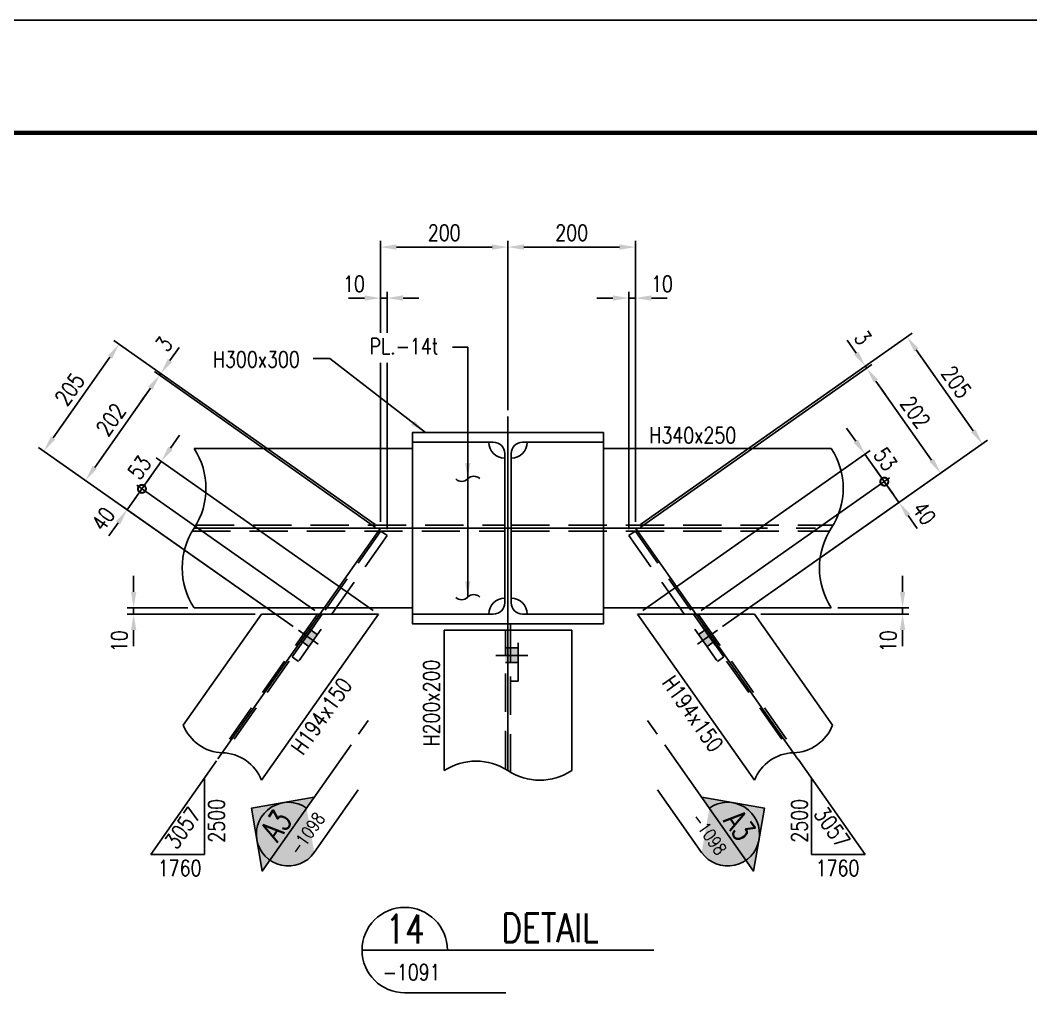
# Model space of a CAD drawing. Header units: millimetres. Extents: x 0 to 232280, y -26939 to 23794.
# Drawn here: x 96173 to 97759, y -22517 to -20991 of the extents above; entities that cross this region are included whole.
import ezdxf
from ezdxf.enums import TextEntityAlignment as Align

# ---------------------------------------------------------------- set-up
doc = ezdxf.new("R2010")
doc.units = ezdxf.units.MM
doc.header["$LTSCALE"] = 30
doc.linetypes.add('JNK-CENTER', pattern=[34, 30, -1.5, 1, -1.5])
doc.linetypes.add('JNK-HIDDEN', pattern=[3, 2, -1])
for name, color, linetype in [('CEN-R', 1, 'JNK-CENTER'), ('CON-C', 4, 'Continuous'), ('CON-G', 3, 'Continuous'), ('CON-W', 7, 'Continuous'), ('CON-Y', 2, 'Continuous'), ('Dim-W', 7, 'Continuous'), ('HID-Y', 2, 'JNK-HIDDEN'), ('STL-OBJT', 7, 'Continuous'), ('TXT-Y', 2, 'Continuous')]:
    doc.layers.add(name, color=color, linetype=linetype)
doc.styles.add('SIMPLEX', font='simplex.shx', dxfattribs={"width": 0.8})
doc.dimstyles.new('DIM10', dxfattribs={"dimscale": 10, "dimtxt": 2.5, "dimasz": 2.5, "dimexe": 1, "dimexo": 1, "dimgap": 1, "dimtad": 1, "dimdec": 0, "dimdsep": 46, "dimtxsty": 'SIMPLEX', "dimcen": 0, "dimclrt": 2, "dimadec": 1, "dimazin": 2, "dimtfac": 1, "dimtdec": 0, "dimtix": 1, "dimtmove": 2, "dimatfit": 0, "dimfxl": 0.18, "dimtolj": 1, "dimtzin": 0, "dimarcsym": 0})
doc.dimstyles.new('DIM40', dxfattribs={"dimscale": 40, "dimtxt": 2.5, "dimasz": 2.5, "dimexe": 1, "dimexo": 1, "dimgap": 1, "dimtad": 1, "dimdec": 0, "dimdsep": 46, "dimtxsty": 'SIMPLEX', "dimcen": 0, "dimclrd": 7, "dimclre": 7, "dimclrt": 2, "dimadec": 1, "dimazin": 2, "dimtfac": 1, "dimtdec": 0, "dimtix": 1, "dimtmove": 2, "dimatfit": 2, "dimfxl": 1, "dimtolj": 1, "dimtzin": 0, "dimarcsym": 1})

# ---------------------------------------------------------------- blocks, each defined once
blk = doc.blocks.new('TITLE')
at = {"color": 7}
blk.add_line((841, 594.8536585365848), (0, 594.8536585365848), dxfattribs=at)
at = {"color": 7, "const_width": 0.7073170731707307}
blk.add_lwpolyline([(823.3170731707312, 577.1707317073162), (27.93902439025055, 577.1707317073162)], dxfattribs=at)
blk = doc.blocks.new('*D3404')
at = {"layer": 'DEFPOINTS', "color": 0, "transparency": 16777216}
for p in [(97499.74295445155, -21533.86595925551), (97501.6951701768, -21536.63899295656), (97138.80795421945, -21787.9641994189)]:
    blk.add_point(p, dxfattribs=at)
at = {"layer": 'Dim-W', "color": 7, "linetype": 'ByBlock', "lineweight": -2, "transparency": 16777216}
for p, q in [((97485.35156862653, -21513.42364984498), (97470.96018280153, -21492.98134043445)), ((97146.98487798366, -21782.2076450889), (97507.91987821576, -21528.1094049255)), ((97501.695170177, -21536.63899295643), (97499.74295445155, -21533.86595925551)), ((97509.87209394103, -21530.88243862656), (97509.8720939412, -21530.88243862642)), ((97516.086556002, -21557.08130236695), (97530.47794182702, -21577.52361177748))]:
    blk.add_line(p, q, dxfattribs=at)
at = {"layer": 'Dim-W', "color": 7, "transparency": 16777216}
blk.add_solid([(97519.49360757045, -21554.68273806278), (97512.67950443359, -21559.47986667112), (97501.695170177, -21536.63899295643)], dxfattribs=at)
at = {"layer": 'Dim-W', "color": 2, "transparency": 16777216, "insert": (97495.69898909141, -21489.03580884571), "char_height": 25, "attachment_point": 5, "rotation": 305.14554549970603, "style": 'SIMPLEX', "bg_fill": 3, "box_fill_scale": 1.1, "bg_fill_color": 256, "bg_fill_true_color": 13158600, "bg_fill_transparency": 0}
blk.add_mtext('\\A1;3', dxfattribs=at)
at = {"layer": 'Dim-W', "color": 7, "transparency": 16777216}
blk.add_solid([(97488.75862019497, -21511.02508554081), (97481.94451705812, -21515.82221414915), (97499.74295445155, -21533.86595925551)], dxfattribs=at)
blk = doc.blocks.new('*D3405')
at = {"layer": 'DEFPOINTS', "color": 0, "transparency": 16777216}
for p in [(96392.0846110013, -21548.01835936504), (96394.03682672653, -21545.2453256639), (96738.80795421943, -21787.9641994189)]:
    blk.add_point(p, dxfattribs=at)
at = {"layer": 'Dim-W', "color": 7, "linetype": 'ByBlock', "lineweight": -2, "transparency": 16777216}
for p, q in [((96408.42821255153, -21524.80301625337), (96422.81959837655, -21504.36070684285)), ((96383.9076872371, -21542.26180503504), (96383.90768723685, -21542.26180503486)), ((96730.63103045522, -21782.2076450889), (96385.85990296233, -21539.48877133389)), ((96392.08461100105, -21548.01835936487), (96394.03682672653, -21545.2453256639)), ((96377.69322517603, -21568.46066877539), (96363.30183935101, -21588.90297818592))]:
    blk.add_line(p, q, dxfattribs=at)
at = {"layer": 'Dim-W', "color": 7, "transparency": 16777216}
blk.add_solid([(96374.28617360762, -21566.06210447122), (96381.10027674446, -21570.85923307956), (96392.08461100105, -21548.01835936487)], dxfattribs=at)
at = {"layer": 'Dim-W', "color": 2, "transparency": 16777216, "insert": (96399.06228711424, -21499.02100618126), "char_height": 25, "attachment_point": 5, "rotation": 54.85445450029318, "style": 'SIMPLEX', "bg_fill": 3, "box_fill_scale": 1.1, "bg_fill_color": 256, "bg_fill_true_color": 13158600, "bg_fill_transparency": 0}
blk.add_mtext('\\A1;3', dxfattribs=at)
at = {"layer": 'Dim-W', "color": 7, "transparency": 16777216}
blk.add_solid([(96405.02116098312, -21522.4044519492), (96411.83526411996, -21527.20158055754), (96394.03682672653, -21545.2453256639)], dxfattribs=at)
blk = doc.blocks.new('SECTITLE')
at = {"layer": 'CON-G'}
for p, q in [((-1.7, 0), (44.09999999999997, 0)), ((4.999999999999999, -6.7), (20.85999999999999, -6.7))]:
    blk.add_line(p, q, dxfattribs=at)
blk.add_arc((5, 0), 6.7, 0, 270, dxfattribs=at)
at = {"layer": 'CON-C', "style": 'SIMPLEX', "width": 0.8}
for tag, p in [('A', (5.060000000000002, 1.039999999999964)), ('ELEVATION', (27.83000000000001, 1.22))]:
    blk.add_attdef(tag, text='', height=4.5, dxfattribs=at).set_placement(p, align=Align.CENTER)
at = {"layer": 'CON-Y', "style": 'SIMPLEX', "width": 0.8}
blk.add_attdef('SCALE', text='', height=2.5, dxfattribs=at).set_placement((44.90000000000001, -3.72), align=Align.RIGHT)
blk.add_attdef('H0000-0000', (1.539999999999953, -4.720000000000033), '', height=2.5, dxfattribs=at)
blk = doc.blocks.new('*D3406')
at = {"layer": 'DEFPOINTS', "color": 0, "transparency": 16777216}
for p in [(97138.80795421946, -21346.88085426761), (96938.80795421943, -21612.96419941879), (97138.80795421946, -21787.9641994189)]:
    blk.add_point(p, dxfattribs=at)
at = {"layer": 'Dim-W', "color": 7, "linetype": 'ByBlock', "lineweight": -2, "transparency": 16777216}
for p, q in [((96938.80795421943, -21602.96419941879), (96938.80795421943, -21336.88085426761)), ((97138.80795421946, -21777.9641994189), (97138.80795421946, -21336.88085426761)), ((96963.80795421943, -21346.88085426761), (97113.80795421946, -21346.88085426761))]:
    blk.add_line(p, q, dxfattribs=at)
at = {"layer": 'Dim-W', "color": 7, "transparency": 16777216}
for points in [[(96963.80795421943, -21342.71418760094), (96963.80795421943, -21351.04752093427), (96938.80795421943, -21346.88085426761)], [(97113.80795421946, -21342.71418760094), (97113.80795421946, -21351.04752093427), (97138.80795421946, -21346.88085426761)]]:
    blk.add_solid(points, dxfattribs=at)
at = {"layer": 'Dim-W', "color": 2, "transparency": 16777216, "insert": (97038.80795421945, -21324.38085426761), "char_height": 25, "attachment_point": 5, "style": 'SIMPLEX', "bg_fill": 3, "box_fill_scale": 1.1, "bg_fill_color": 256, "bg_fill_true_color": 13158600, "bg_fill_transparency": 0}
blk.add_mtext('\\A1;200', dxfattribs=at)
blk = doc.blocks.new('*D3434')
at = {"layer": 'DEFPOINTS', "color": 0, "transparency": 16777216}
for p in [(96738.8079542194, -21346.88085426761), (96938.80795421943, -21612.96419941879), (96738.8079542194, -21787.9641994189)]:
    blk.add_point(p, dxfattribs=at)
at = {"layer": 'Dim-W', "color": 7, "linetype": 'ByBlock', "lineweight": -2, "transparency": 16777216}
for p, q in [((96738.8079542194, -21481.25694867473), (96738.8079542194, -21336.88085426761)), ((96938.80795421943, -21602.96419941879), (96938.80795421943, -21336.88085426761)), ((96913.80795421943, -21346.88085426761), (96763.8079542194, -21346.88085426761)), ((96738.8079542194, -21777.9641994189), (96738.8079542194, -21528.27590838516))]:
    blk.add_line(p, q, dxfattribs=at)
at = {"layer": 'Dim-W', "color": 7, "transparency": 16777216}
for points in [[(96763.8079542194, -21342.71418760094), (96763.8079542194, -21351.04752093427), (96738.8079542194, -21346.88085426761)], [(96913.80795421943, -21342.71418760094), (96913.80795421943, -21351.04752093427), (96938.80795421943, -21346.88085426761)]]:
    blk.add_solid(points, dxfattribs=at)
at = {"layer": 'Dim-W', "color": 2, "transparency": 16777216, "insert": (96838.80795421942, -21324.38085426761), "char_height": 25, "attachment_point": 5, "style": 'SIMPLEX', "bg_fill": 3, "box_fill_scale": 1.1, "bg_fill_color": 256, "bg_fill_true_color": 13158600, "bg_fill_transparency": 0}
blk.add_mtext('\\A1;200', dxfattribs=at)
blk = doc.blocks.new('*D3407')
at = {"layer": 'DEFPOINTS', "color": 0, "transparency": 16777216}
for p in [(97128.49478429861, -21426.88085426761), (97138.80795421937, -21787.9641994189), (97128.49478429861, -21799.37206461483)]:
    blk.add_point(p, dxfattribs=at)
at = {"layer": 'Dim-W', "color": 7, "linetype": 'ByBlock', "lineweight": -2, "transparency": 16777216}
for p, q in [((97128.49478429861, -21789.37206461483), (97128.49478429861, -21416.88085426761)), ((97138.80795421937, -21777.9641994189), (97138.80795421937, -21416.88085426761)), ((97103.49478429861, -21426.88085426761), (97078.49478429861, -21426.88085426761)), ((97138.80795421937, -21426.88085426761), (97128.49478429861, -21426.88085426761)), ((97163.80795421937, -21426.88085426761), (97188.80795421937, -21426.88085426761))]:
    blk.add_line(p, q, dxfattribs=at)
at = {"layer": 'Dim-W', "color": 7, "transparency": 16777216}
blk.add_solid([(97103.49478429861, -21422.71418760094), (97103.49478429861, -21431.04752093427), (97128.49478429861, -21426.88085426761)], dxfattribs=at)
at = {"layer": 'Dim-W', "color": 2, "transparency": 16777216, "insert": (97180.51093561898, -21404.60804174565), "char_height": 25, "attachment_point": 5, "style": 'SIMPLEX', "bg_fill": 3, "box_fill_scale": 1.1, "bg_fill_color": 256, "bg_fill_true_color": 13158600, "bg_fill_transparency": 0}
blk.add_mtext('\\A1;10', dxfattribs=at)
at = {"layer": 'Dim-W', "color": 7, "transparency": 16777216}
blk.add_solid([(97163.80795421937, -21422.71418760094), (97163.80795421937, -21431.04752093427), (97138.80795421937, -21426.88085426761)], dxfattribs=at)
blk = doc.blocks.new('*D3435')
at = {"layer": 'DEFPOINTS', "color": 0, "transparency": 16777216}
for p in [(96749.12112414025, -21426.88085426761), (96738.80795421949, -21787.9641994189), (96749.12112414025, -21799.37206461483)]:
    blk.add_point(p, dxfattribs=at)
at = {"layer": 'Dim-W', "color": 7, "linetype": 'ByBlock', "lineweight": -2, "transparency": 16777216}
for p, q in [((96738.80795421949, -21481.25694867473), (96738.80795421949, -21416.88085426761)), ((96749.12112414025, -21481.25694867473), (96749.12112414025, -21416.88085426761)), ((96713.80795421949, -21426.88085426761), (96688.80795421949, -21426.88085426761)), ((96738.80795421949, -21426.88085426761), (96749.12112414025, -21426.88085426761)), ((96774.12112414025, -21426.88085426761), (96799.12112414025, -21426.88085426761)), ((96738.80795421949, -21777.9641994189), (96738.80795421949, -21528.27590838516)), ((96749.12112414025, -21789.37206461483), (96749.12112414025, -21528.27590838516))]:
    blk.add_line(p, q, dxfattribs=at)
at = {"layer": 'Dim-W', "color": 7, "transparency": 16777216}
blk.add_solid([(96774.12112414025, -21422.71418760094), (96774.12112414025, -21431.04752093427), (96749.12112414025, -21426.88085426761)], dxfattribs=at)
at = {"layer": 'Dim-W', "color": 2, "transparency": 16777216, "insert": (96697.10497281989, -21404.60804174565), "char_height": 25, "attachment_point": 5, "style": 'SIMPLEX', "bg_fill": 3, "box_fill_scale": 1.1, "bg_fill_color": 256, "bg_fill_true_color": 13158600, "bg_fill_transparency": 0}
blk.add_mtext('\\A1;10', dxfattribs=at)
at = {"layer": 'Dim-W', "color": 7, "transparency": 16777216}
blk.add_solid([(96713.80795421949, -21422.71418760094), (96713.80795421949, -21431.04752093427), (96738.80795421949, -21426.88085426761)], dxfattribs=at)
blk = doc.blocks.new('*D3272')
at = {"layer": 'DEFPOINTS', "color": 0, "transparency": 16777216}
for p in [(96328.62143661291, -21499.19289102385), (96738.80795421948, -21787.96419941889), (96610.11173600596, -21948.1883738467)]:
    blk.add_point(p, dxfattribs=at)
at = {"layer": 'Dim-W', "color": 0, "lineweight": -2, "transparency": 16777216}
for p, q in [((96730.63103045526, -21782.20764508888), (96320.44451284871, -21493.43633669385)), ((96224.9466051179, -21646.45827667016), (96314.2300507879, -21519.63520043438)), ((96601.93481224176, -21942.4318195167), (96202.3782955287, -21661.14403175068))]:
    blk.add_line(p, q, dxfattribs=at)
at = {"layer": 'Dim-W', "color": 0, "transparency": 16777216}
for points in [[(96310.82299921948, -21517.23663613021), (96317.63710235633, -21522.03376473855), (96328.62143661291, -21499.19289102385)], [(96221.53955354949, -21644.05971236599), (96228.35365668633, -21648.85684097433), (96210.5552192929, -21666.90058608068)]]:
    blk.add_solid(points, dxfattribs=at)
at = {"layer": 'Dim-W', "color": 2, "transparency": 16777216, "insert": (96251.19024948345, -21570.09449130977), "char_height": 25, "attachment_point": 5, "rotation": 54.85445450029236, "style": 'SIMPLEX', "bg_fill": 3, "box_fill_scale": 1.1, "bg_fill_color": 256, "bg_fill_true_color": 13158600, "bg_fill_transparency": 0}
blk.add_mtext('\\A1;205', dxfattribs=at)
blk = doc.blocks.new('*D3273')
at = {"layer": 'DEFPOINTS', "color": 0, "transparency": 16777216}
for p in [(96392.08461100113, -21548.01835936491), (96275.97060940664, -21712.95302072077), (96739.30881562312, -21792.4641994188)]:
    blk.add_point(p, dxfattribs=at)
at = {"layer": 'Dim-W', "color": 0, "lineweight": -2, "transparency": 16777216}
for p, q in [((96731.13189185892, -21786.7076450888), (96383.90768723693, -21542.26180503491)), ((96290.36199523162, -21692.51071131023), (96377.69322517612, -21568.46066877543))]:
    blk.add_line(p, q, dxfattribs=at)
at = {"layer": 'Dim-W', "color": 0, "transparency": 16777216}
for points in [[(96374.2861736077, -21566.06210447126), (96381.10027674455, -21570.85923307961), (96392.08461100113, -21548.01835936491)], [(96286.95494366321, -21690.11214700606), (96293.76904680004, -21694.90927561441), (96275.9706094066, -21712.95302072076)]]:
    blk.add_solid(points, dxfattribs=at)
at = {"layer": 'Dim-W', "color": 2, "transparency": 16777216, "insert": (96315.62953173442, -21617.53344280033), "char_height": 25, "attachment_point": 5, "rotation": 54.85445450029236, "style": 'SIMPLEX', "bg_fill": 3, "box_fill_scale": 1.1, "bg_fill_color": 256, "bg_fill_true_color": 13158600, "bg_fill_transparency": 0}
blk.add_mtext('\\A1;202', dxfattribs=at)
blk = doc.blocks.new('_DotSmall')
at = {"color": 0, "linetype": 'ByBlock', "const_width": 0.5}
blk.add_lwpolyline([(-0.0625, 0, 1), (0.0625, 0, 1)], format="xyb", close=True, dxfattribs=at)
blk = doc.blocks.new('*D3274')
at = {"layer": 'DEFPOINTS', "color": 0, "transparency": 16777216}
for p in [(96394.80682370278, -21683.1236028289), (96364.41221684043, -21726.29776030405), (96735.48948931345, -21922.96419941883)]:
    blk.add_point(p, dxfattribs=at)
at = {"layer": 'Dim-W', "color": 0, "lineweight": -2, "transparency": 16777216}
for p, q in [((96409.19820952779, -21662.68129341837), (96423.5895953528, -21642.23898400785)), ((96727.31256554925, -21917.20764508883), (96386.62989993858, -21677.3670484989)), ((96356.23529307623, -21720.54120597404), (96356.23529307611, -21720.54120597397)), ((96364.41221684031, -21726.29776030397), (96350.02083101531, -21746.7400697145))]:
    blk.add_line(p, q, dxfattribs=at)
at = {"layer": 'Dim-W', "color": 0, "transparency": 16777216}
blk.add_solid([(96405.79115795938, -21660.28272911421), (96412.6052610962, -21665.07985772255), (96394.80682370278, -21683.1236028289)], dxfattribs=at)
at = {"layer": 'Dim-W', "color": 2, "transparency": 16777216, "insert": (96360.51486793553, -21692.76320075407), "char_height": 25, "attachment_point": 5, "rotation": 54.85445450029236, "style": 'SIMPLEX', "bg_fill": 3, "box_fill_scale": 1.1, "bg_fill_color": 256, "bg_fill_true_color": 13158600, "bg_fill_transparency": 0}
blk.add_mtext('\\A1;53', dxfattribs=at)
at = {"layer": 'Dim-W', "color": 0, "lineweight": -2, "transparency": 16777216}
blk.add_line((96364.41221684031, -21726.29776030397), (96394.80682370278, -21683.1236028289), dxfattribs=at)
at = {"layer": 'Dim-W', "color": 0, "lineweight": -2, "transparency": 16777216, "xscale": 25, "yscale": 25, "zscale": 25, "rotation": 54.85445450029235}
blk.add_blockref('_DotSmall', (96364.41221684031, -21726.29776030397), dxfattribs=at)
blk = doc.blocks.new('*D3275')
at = {"layer": 'DEFPOINTS', "color": 0, "transparency": 16777216}
for p in [(96341.38599952022, -21759.00545536072), (96643.7679542195, -21922.96419941885), (96610.11173600596, -21948.1883738467)]:
    blk.add_point(p, dxfattribs=at)
at = {"layer": 'Dim-W', "color": 0, "lineweight": -2, "transparency": 16777216}
for p, q in [((96364.41221684025, -21726.29776030386), (96378.80360266526, -21705.85545089333)), ((96635.59103045528, -21917.20764508885), (96356.23529307604, -21720.54120597386)), ((96364.41221684025, -21726.29776030386), (96341.38599952022, -21759.00545536072)), ((96601.93481224176, -21942.4318195167), (96333.20907575599, -21753.24890103072)), ((96326.9946136952, -21779.44776477125), (96312.60322787019, -21799.89007418177))]:
    blk.add_line(p, q, dxfattribs=at)
at = {"layer": 'Dim-W', "color": 2, "transparency": 16777216, "insert": (96303.6816877153, -21773.50598094426), "char_height": 25, "attachment_point": 5, "rotation": 54.85445450029236, "style": 'SIMPLEX', "bg_fill": 3, "box_fill_scale": 1.1, "bg_fill_color": 256, "bg_fill_true_color": 13158600, "bg_fill_transparency": 0}
blk.add_mtext('\\A1;40', dxfattribs=at)
at = {"layer": 'Dim-W', "color": 0, "transparency": 16777216}
blk.add_solid([(96323.58756212678, -21777.04920046708), (96330.40166526363, -21781.84632907542), (96341.38599952022, -21759.00545536072)], dxfattribs=at)
blk = doc.blocks.new('_None')
blk = doc.blocks.new('*D3276')
at = {"layer": 'DEFPOINTS', "color": 0, "transparency": 16777216}
for p in [(97683.22456188526, -21655.52121967218), (97138.80795421939, -21787.96419941887), (97267.50417243285, -21948.1883738467)]:
    blk.add_point(p, dxfattribs=at)
at = {"layer": 'Dim-W', "color": 0, "lineweight": -2, "transparency": 16777216}
for p, q in [((97146.9848779836, -21782.20764508887), (97573.33526832945, -21482.05697028536)), ((97579.54973039025, -21508.2558340259), (97668.83317606025, -21635.07891026165)), ((97275.68109619705, -21942.43181951669), (97691.40148564946, -21649.76466534218))]:
    blk.add_line(p, q, dxfattribs=at)
at = {"layer": 'Dim-W', "color": 0, "transparency": 16777216}
for points in [[(97582.95678195868, -21505.85726972172), (97576.14267882184, -21510.65439833007), (97565.15834456525, -21487.81352461537)], [(97672.24022762867, -21632.68034595748), (97665.42612449182, -21637.47747456582), (97683.22456188526, -21655.52121967218)]]:
    blk.add_solid(points, dxfattribs=at)
at = {"layer": 'Dim-W', "color": 2, "transparency": 16777216, "insert": (97642.58953169471, -21558.71512490125), "char_height": 25, "attachment_point": 5, "rotation": 305.1455454997076, "style": 'SIMPLEX', "bg_fill": 3, "box_fill_scale": 1.1, "bg_fill_color": 256, "bg_fill_true_color": 13158600, "bg_fill_transparency": 0}
blk.add_mtext('\\A1;205', dxfattribs=at)
blk = doc.blocks.new('*D3277')
at = {"layer": 'DEFPOINTS', "color": 0, "transparency": 16777216}
for p in [(97617.80917177149, -21701.57365431228), (97138.30709281567, -21792.46419941877), (97267.50417243285, -21948.1883738467)]:
    blk.add_point(p, dxfattribs=at)
at = {"layer": 'Dim-W', "color": 0, "lineweight": -2, "transparency": 16777216}
for p, q in [((97146.48401657987, -21786.70764508877), (97509.87209394117, -21530.8824386264)), ((97516.08655600196, -21557.08130236693), (97603.41778594648, -21681.13134490175)), ((97275.68109619705, -21942.43181951669), (97625.9860955357, -21695.81709998227))]:
    blk.add_line(p, q, dxfattribs=at)
at = {"layer": 'Dim-W', "color": 0, "transparency": 16777216}
for points in [[(97519.49360757039, -21554.68273806276), (97512.67950443353, -21559.4798666711), (97501.69517017694, -21536.63899295641)], [(97606.8248375149, -21678.73278059757), (97600.01073437805, -21683.52990920591), (97617.80917177149, -21701.57365431228)]]:
    blk.add_solid(points, dxfattribs=at)
at = {"layer": 'Dim-W', "color": 2, "transparency": 16777216, "insert": (97578.15024944369, -21606.15407639182), "char_height": 25, "attachment_point": 5, "rotation": 305.1455454997076, "style": 'SIMPLEX', "bg_fill": 3, "box_fill_scale": 1.1, "bg_fill_color": 256, "bg_fill_true_color": 13158600, "bg_fill_transparency": 0}
blk.add_mtext('\\A1;202', dxfattribs=at)
blk = doc.blocks.new('*D3278')
at = {"layer": 'DEFPOINTS', "color": 0, "transparency": 16777216}
for p in [(97552.39378165785, -21747.62608895227), (97233.84795421935, -21922.96419941882), (97267.50417243285, -21948.1883738467)]:
    blk.add_point(p, dxfattribs=at)
at = {"layer": 'Dim-W', "color": 0, "lineweight": -2, "transparency": 16777216}
for p, q in [((97242.02487798357, -21917.20764508882), (97537.54448810202, -21709.16183956541)), ((97529.36756433782, -21714.91839389541), (97514.9761785128, -21694.47608448488)), ((97529.36756433782, -21714.91839389541), (97552.39378165785, -21747.62608895227)), ((97275.68109619705, -21942.43181951669), (97560.57070542205, -21741.86953462227)), ((97566.78516748286, -21768.0683983628), (97581.17655330789, -21788.51070777333))]:
    blk.add_line(p, q, dxfattribs=at)
at = {"layer": 'Dim-W', "color": 2, "transparency": 16777216, "insert": (97591.82098503865, -21764.54475777693), "char_height": 25, "attachment_point": 5, "rotation": 305.1455454997076, "style": 'SIMPLEX', "bg_fill": 3, "box_fill_scale": 1.1, "bg_fill_color": 256, "bg_fill_true_color": 13158600, "bg_fill_transparency": 0}
blk.add_mtext('\\A1;40', dxfattribs=at)
at = {"layer": 'Dim-W', "color": 0, "transparency": 16777216}
blk.add_solid([(97570.19221905129, -21765.66983405863), (97563.37811591444, -21770.46696266697), (97552.39378165785, -21747.62608895227)], dxfattribs=at)
blk = doc.blocks.new('*D3279')
at = {"layer": 'DEFPOINTS', "color": 0, "transparency": 16777216}
for p in [(97498.97295747543, -21671.74423642037), (97529.36756433781, -21714.91839389537), (97142.12641912536, -21922.96419941884)]:
    blk.add_point(p, dxfattribs=at)
at = {"layer": 'Dim-W', "color": 0, "lineweight": -2, "transparency": 16777216}
for p, q in [((97484.58157165041, -21651.30192700984), (97470.1901858254, -21630.85961759932)), ((97150.30334288957, -21917.20764508883), (97507.14988123963, -21665.98768209037)), ((97529.36756433782, -21714.91839389536), (97543.75895016284, -21735.36070330589))]:
    blk.add_line(p, q, dxfattribs=at)
at = {"layer": 'Dim-W', "color": 0, "transparency": 16777216}
blk.add_solid([(97487.98862321884, -21648.90336270567), (97481.17452008199, -21653.70049131402), (97498.97295747543, -21671.74423642037)], dxfattribs=at)
at = {"layer": 'Dim-W', "color": 2, "transparency": 16777216, "insert": (97531.07488463669, -21679.68883543365), "char_height": 25, "attachment_point": 5, "rotation": 305.1455454997076, "style": 'SIMPLEX', "bg_fill": 3, "box_fill_scale": 1.1, "bg_fill_color": 256, "bg_fill_true_color": 13158600, "bg_fill_transparency": 0}
blk.add_mtext('\\A1;53', dxfattribs=at)
at = {"layer": 'Dim-W', "color": 0, "lineweight": -2, "transparency": 16777216}
blk.add_line((97529.36756433782, -21714.91839389536), (97498.97295747543, -21671.74423642037), dxfattribs=at)
at = {"layer": 'Dim-W', "color": 0, "lineweight": -2, "transparency": 16777216, "xscale": 25, "yscale": 25, "zscale": 25, "rotation": 125.1455454997077}
blk.add_blockref('_DotSmall', (97529.36756433782, -21714.91839389536), dxfattribs=at)
blk = doc.blocks.new('*D3280')
at = {"layer": 'DEFPOINTS', "color": 0, "transparency": 16777216}
for p in [(97446.17668692104, -21912.96419941885), (97325.5694893134, -21922.96419941885), (97558.04541783538, -21922.96419941885)]:
    blk.add_point(p, dxfattribs=at)
at = {"layer": 'Dim-W', "color": 0, "lineweight": -2, "transparency": 16777216}
for p, q in [((97558.04541783538, -21887.96419941885), (97558.04541783538, -21862.96419941885)), ((97456.17668692104, -21912.96419941885), (97568.04541783538, -21912.96419941885)), ((97558.04541783538, -21912.96419941885), (97558.04541783538, -21922.96419941885)), ((97335.5694893134, -21922.96419941885), (97568.04541783538, -21922.96419941885)), ((97558.04541783538, -21947.96419941885), (97558.04541783538, -21972.96419941885))]:
    blk.add_line(p, q, dxfattribs=at)
at = {"layer": 'Dim-W', "color": 0, "transparency": 16777216}
blk.add_solid([(97553.87875116871, -21887.96419941885), (97562.21208450205, -21887.96419941885), (97558.04541783538, -21912.96419941885)], dxfattribs=at)
at = {"layer": 'Dim-W', "color": 2, "transparency": 16777216, "insert": (97535.54541783538, -21965.47570971091), "char_height": 25, "attachment_point": 5, "rotation": 90, "style": 'SIMPLEX', "bg_fill": 3, "box_fill_scale": 1.1, "bg_fill_color": 256, "bg_fill_true_color": 13158600, "bg_fill_transparency": 0}
blk.add_mtext('\\A1;10', dxfattribs=at)
at = {"layer": 'Dim-W', "color": 0, "transparency": 16777216}
blk.add_solid([(97553.87875116871, -21947.96419941885), (97562.21208450205, -21947.96419941885), (97558.04541783538, -21922.96419941885)], dxfattribs=at)
blk = doc.blocks.new('*D3281')
at = {"layer": 'DEFPOINTS', "color": 0, "transparency": 16777216}
for p in [(96446.26469446238, -21912.96419941885), (96351.45605489277, -21922.96419941885), (96552.04641912543, -21922.96419941885)]:
    blk.add_point(p, dxfattribs=at)
at = {"layer": 'Dim-W', "color": 0, "lineweight": -2, "transparency": 16777216}
for p, q in [((96351.45605489277, -21887.96419941885), (96351.45605489277, -21862.96419941885)), ((96436.26469446238, -21912.96419941885), (96341.45605489277, -21912.96419941885)), ((96351.45605489277, -21912.96419941885), (96351.45605489277, -21922.96419941885)), ((96542.04641912543, -21922.96419941885), (96341.45605489277, -21922.96419941885)), ((96351.45605489277, -21947.96419941885), (96351.45605489277, -21972.96419941885))]:
    blk.add_line(p, q, dxfattribs=at)
at = {"layer": 'Dim-W', "color": 0, "transparency": 16777216}
blk.add_solid([(96347.2893882261, -21887.96419941885), (96355.62272155944, -21887.96419941885), (96351.45605489277, -21912.96419941885)], dxfattribs=at)
at = {"layer": 'Dim-W', "color": 2, "transparency": 16777216, "insert": (96328.95605489277, -21965.46915319784), "char_height": 25, "attachment_point": 5, "rotation": 90, "style": 'SIMPLEX', "bg_fill": 3, "box_fill_scale": 1.1, "bg_fill_color": 256, "bg_fill_true_color": 13158600, "bg_fill_transparency": 0}
blk.add_mtext('\\A1;10', dxfattribs=at)
at = {"layer": 'Dim-W', "color": 0, "transparency": 16777216}
blk.add_solid([(96347.2893882261, -21947.96419941885), (96355.62272155944, -21947.96419941885), (96351.45605489277, -21922.96419941885)], dxfattribs=at)
blk = doc.blocks.new('SECMARK1')
at = {"layer": 'CON-Y'}
h = blk.add_hatch(color=256, dxfattribs=at)
edge = h.paths.add_edge_path()
edge.add_line((21.82666666666668, 7.071067811865485), (18.29113276073393, 3.535533905932776))
edge.add_arc((21.82666666666668, 4.707345624410664e-14), 5.000000000000002, 44.99999999999977, 135.0000000000001, ccw=False)
edge.add_line((25.36220057259943, 3.535533905932773), (21.82666666666668, 7.071067811865485))
h = blk.add_hatch(color=256, dxfattribs=at)
edge = h.paths.add_edge_path()
edge.add_line((14.75559885480128, 4.707345624410664e-14), (16.82666666666668, 1.689559442740931e-14))
edge.add_arc((21.82666666666668, 4.618527782440651e-14), 5, 135.0000000000001, 180.0000000000003, ccw=False)
edge.add_line((18.29113276073393, 3.535533905932776), (14.75559885480128, 4.707345624410664e-14))
edge = h.paths.add_edge_path()
edge.add_arc((21.82666666666668, 4.736951571734001e-14), 5, 270, 540.0000000000005)
h = blk.add_hatch(color=256, dxfattribs=at)
edge = h.paths.add_edge_path()
edge.add_line((26.82666666666668, 4.332076805060308e-14), (28.89773447853207, 4.736951571734001e-14))
edge.add_line((28.89773447853207, 4.736951571734001e-14), (25.36220057259943, 3.535533905932773))
edge.add_arc((21.82666666666668, 4.951594689828198e-14), 5, -1.1368683772161603e-13, 44.999999999999716, ccw=False)
at = {"layer": 'CON-C'}
blk.add_line((0, 0), (2.633333333333307, 0), dxfattribs=at)
blk.add_lwpolyline([(4.666666666666639, 0), (28.89773447853207, 4.736951571734001e-14), (21.82666666666668, 7.071067811865485), (14.75559885480128, 4.736951571734001e-14)], dxfattribs=at)
at = {"layer": 'CON-Y'}
blk.add_line((21.82666666666668, -4.999999999999953), (9.823333333333341, -4.999999999999953), dxfattribs=at)
blk.add_arc((21.82666666666668, 4.736951571734001e-14), 5, 270, 180.0000000000004, dxfattribs=at)
at = {"layer": 'CON-C', "style": 'SIMPLEX', "width": 0.8}
blk.add_attdef('TAG', text='', height=3.5, dxfattribs=at).set_placement((21.80333333333334, 0.5800000000000568), align=Align.CENTER)
at = {"layer": 'CON-Y', "style": 'SIMPLEX', "width": 0.8}
blk.add_attdef('H0000-0000', text='', height=2, dxfattribs=at).set_placement((24.66333333333334, -3.379999999999943), align=Align.RIGHT)

msp = doc.modelspace()

# ---------------------------------------------------------------- hatches: boundary and pattern name
at = {"layer": 'CON-W'}
h = msp.add_hatch(color=256, dxfattribs=at)
h.paths.add_polyline_path([(96942.80795399548, -21975.96419941954), (96954.80795399548, -21975.96419941953), (96954.80795399548, -21987.96419941954), (96942.80795399548, -21987.96419941954)])
h.paths.add_polyline_path([(96938.8079539781, -21975.96419941954), (96942.80795399548, -21975.96419941954), (96942.80795399548, -21987.96419941954), (96938.80795397068, -21987.96419941955)])
h.paths.add_polyline_path([(96934.8079539955, -21975.96419941954), (96938.8079539781, -21975.96419941954), (96938.80795397065, -21987.96419941954), (96934.8079539955, -21987.96419941953)])
h.paths.add_polyline_path([(96934.8079539955, -21987.96419941954), (96938.80795397068, -21987.96419941954), (96938.80795396387, -21998.96419941954), (96934.8079539955, -21998.96419941953)])
h.paths.add_polyline_path([(96938.80795397065, -21987.96419941954), (96942.80795399548, -21987.96419941954), (96942.80795399548, -21998.96419941954), (96938.80795396384, -21998.96419941953)])
h.paths.add_polyline_path([(96942.80795399548, -21987.96419941954), (96954.80795399548, -21987.96419941953), (96954.80795399548, -21998.96419941954), (96942.80795399548, -21998.96419941954)])
at = {"layer": 'Dim-W'}
h = msp.add_hatch(color=256, dxfattribs=at)
h.paths.add_polyline_path([(96626.3870850662, -21973.71018829955), (96616.57477654918, -21966.80232310353), (96623.19481402868, -21957.39886077468), (96633.00712254574, -21964.30672597067)])
h.paths.add_polyline_path([(96633.00712254574, -21964.30672597067), (96623.19481402868, -21957.39886077468), (96629.81485150818, -21947.99539844584), (96639.62716002524, -21954.90326364183)])
h.paths.add_polyline_path([(96623.19481402868, -21957.39886077468), (96620.74173689945, -21955.67189447569), (96627.36177437895, -21946.26843214686), (96629.81485150818, -21947.99539844584)])
h.paths.add_polyline_path([(96620.74173689945, -21955.67189447569), (96618.28865977019, -21953.94492817672), (96624.90869724969, -21944.54146584788), (96627.36177437895, -21946.26843214686)])
h.paths.add_polyline_path([(96614.12169941995, -21965.07535680453), (96611.66862229069, -21963.34839050555), (96618.28865977019, -21953.94492817672), (96620.74173689945, -21955.67189447569)])
h.paths.add_polyline_path([(96616.57477654918, -21966.80232310353), (96614.12169941995, -21965.07535680453), (96620.74173689945, -21955.67189447569), (96623.19481402868, -21957.39886077468)])
h = msp.add_hatch(color=256, dxfattribs=at)
h.paths.add_polyline_path([(97251.22882337263, -21973.71018829955), (97261.04113188965, -21966.80232310353), (97254.42109441015, -21957.39886077468), (97244.6087858931, -21964.30672597067)])
h.paths.add_polyline_path([(97244.6087858931, -21964.30672597067), (97254.42109441015, -21957.39886077468), (97247.80105693065, -21947.99539844584), (97237.9887484136, -21954.90326364183)])
h.paths.add_polyline_path([(97254.42109441015, -21957.39886077468), (97256.87417153941, -21955.67189447569), (97250.25413405991, -21946.26843214686), (97247.80105693065, -21947.99539844584)])
h.paths.add_polyline_path([(97256.87417153941, -21955.67189447569), (97259.32724866862, -21953.94492817672), (97252.70721118912, -21944.54146584788), (97250.25413405991, -21946.26843214686)])
h.paths.add_polyline_path([(97263.49420901891, -21965.07535680453), (97265.94728614812, -21963.34839050555), (97259.32724866862, -21953.94492817672), (97256.87417153941, -21955.67189447569)])
h.paths.add_polyline_path([(97261.04113188965, -21966.80232310353), (97263.49420901891, -21965.07535680453), (97256.87417153941, -21955.67189447569), (97254.42109441015, -21957.39886077468)])

# ---------------------------------------------------------------- linework, layer by layer
at = {"layer": 'CEN-R'}
for p, q in [((96938.80795421943, -21612.96419941879), (96938.80795421943, -22168.50654148826)), ((96446.26469446227, -21787.9641994189), (97446.17668692092, -21787.9641994189)), ((96610.11173600599, -21948.18837384671), (96641.18404630997, -21970.06328030069)), ((97267.50417243285, -21948.18837384671), (97236.43186212887, -21970.06328030069)), ((96919.80795399548, -21987.96419941953), (96969.80795399548, -21987.96419941953))]:
    msp.add_line(p, q, dxfattribs=at)
at = {"layer": 'CON-G'}
for p, q in [((96446.26469446227, -21662.96419941875), (96788.80795421943, -21662.96419941875)), ((97088.80795421943, -21662.96419941875), (97446.17668692092, -21662.96419941875)), ((96446.26469446227, -21912.96419941885), (96788.80795421943, -21912.96419941885)), ((97088.80795421943, -21912.96419941885), (97446.17668692092, -21912.96419941885)), ((96552.04641912543, -21922.96419941885), (96429.39739744001, -22097.18155976744)), ((96552.04641912543, -21922.96419941885), (96735.48948931348, -21922.96419941885)), ((96735.48948931348, -21922.96419941885), (96552.05125390322, -22183.5298747175)), ((97325.5694893134, -21922.96419941885), (97142.12641912536, -21922.96419941885)), ((97142.12641912536, -21922.96419941885), (97325.56465453561, -22183.52987471751)), ((97325.5694893134, -21922.96419941885), (97448.21851099882, -22097.18155976744)), ((96838.80795422036, -22168.50654148769), (96838.80795422036, -21947.96419941879)), ((96838.80795421946, -21947.96419941879), (97038.80795421949, -21947.96419941879)), ((97038.80795422042, -22168.50654148825), (97038.80795422042, -21947.96419941879))]:
    msp.add_line(p, q, dxfattribs=at)
msp.add_lwpolyline([(97088.80795421943, -21637.96419941879), (97088.80795421943, -21652.96419941879), (96961.80795421943, -21652.96419941879, 0.414213562373095), (96943.80795421943, -21670.96419941879), (96943.80795421943, -21904.96419941879, 0.414213562373095), (96961.80795421943, -21922.96419941879), (97088.80795421943, -21922.96419941879), (97088.80795421943, -21937.96419941879), (96788.80795421943, -21937.96419941879), (96788.80795421943, -21922.96419941879), (96915.80795421943, -21922.96419941879, 0.414213562373095), (96933.80795421943, -21904.96419941879), (96933.80795421943, -21670.96419941879, 0.4142135623730949), (96915.80795421943, -21652.96419941879), (96788.80795421943, -21652.96419941879), (96788.80795421943, -21637.96419941879)], format="xyb", close=True, dxfattribs=at)
for centre, start, end in [((96933.80795421943, -21922.96419941879), 90, 180), ((96943.80795421943, -21922.96419941879), 0, 90)]:
    msp.add_arc(centre, 25, start, end, dxfattribs=at)
at = {"layer": 'CON-W'}
for p, q in [((96481.68485079308, -22153.19588042227), (96378.18544345148, -22300.21208403248)), ((97394.1461095681, -22150.66044281194), (97499.43046498738, -22300.21208403248)), ((96462.69176681459, -22180.17469289173), (96462.69176681459, -22300.21208403248)), ((97414.92414162427, -22180.17469289173), (97414.92414162427, -22300.21208403248)), ((96462.69176681459, -22300.21208403248), (96378.18544345148, -22300.21208403248)), ((97414.92414162427, -22300.21208403248), (97499.43046498738, -22300.21208403248))]:
    msp.add_line(p, q, dxfattribs=at)
for points in [[(96446.26469446233, -21912.96419941875, -0.2992863225903411), (96446.26469446233, -21787.96419941875, 0.2992863225907001), (96446.26469446227, -21662.96419941875)], [(97446.17668692098, -21912.96419941875, -0.2992863225903411), (97446.17668692095, -21787.96419941875, 0.2992863225907001), (97446.17668692092, -21662.96419941875)], [(96552.05125390325, -22183.52987471751, 0.2992863225903411), (96490.72432567165, -22140.35571724248, -0.2992863225907001), (96429.39739744007, -22097.18155976744)], [(97325.56465453564, -22183.52987471751, -0.2992863225903411), (97386.89158276725, -22140.35571724248, 0.2992863225907001), (97448.21851099882, -22097.18155976744)], [(96838.80795421946, -22168.50654148829, -0.2992863225903411), (96938.80795421946, -22168.50654148828, 0.2992863225907001), (97038.80795421946, -22168.50654148825)]]:
    msp.add_lwpolyline(points, format="xyb", dxfattribs=at)
at = {"layer": 'Dim-W', "ltscale": 0.5}
msp.add_lwpolyline([(96856.8748198696, -21896.52935627635, 0.4142135623732222), (96875.65352478455, -21896.26879221333, -0.4142135623732223), (96894.4322296995, -21896.0082281503)], format="xyb", dxfattribs=at)
at = {"layer": 'HID-Y'}
for p, q in [((96449.07522275418, -21783.46419941881), (96933.80795421943, -21783.46419941881)), ((96943.80795421943, -21783.46419941882), (97448.98721521281, -21783.46419941883)), ((96943.80795422077, -21904.96441764596), (96943.80795422077, -21787.96419942006)), ((96443.45416617041, -21792.46419941881), (96933.80795421943, -21792.46419941881)), ((96943.80795421943, -21792.46419941882), (97443.36615862904, -21792.46419941882)), ((96640.09909281574, -21922.96419941885), (96487.19876431269, -22140.15216604248)), ((96647.43681562322, -21922.96419941885), (96494.2498870306, -22140.55926844248)), ((97230.17909281558, -21922.96419941885), (97383.36602140826, -22140.55926844249)), ((97237.5168156231, -21922.96419941885), (97390.41714412611, -22140.15216604248)), ((96624.90869724969, -21944.54146584785), (96639.62716002524, -21954.90326364183)), ((96942.80795422042, -22170.99062987045), (96942.80795422042, -21937.96419941879)), ((97252.70721118918, -21944.54146584785), (97237.9887484136, -21954.90326364183)), ((96934.80795422042, -22166.02245310724), (96934.80795422042, -21947.96419941879)), ((96611.66862229069, -21963.34839050553), (96626.3870850662, -21973.71018829953)), ((96954.80795399548, -21975.96419941953), (96934.80795399548, -21975.96419941953)), ((97265.94728614815, -21963.34839050553), (97251.22882337266, -21973.71018829953)), ((96954.80795399548, -21998.96419941953), (96934.80795399548, -21998.96419941953))]:
    msp.add_line(p, q, dxfattribs=at)
for points in [[(96600.16859670865, -21990.10655583155), (96739.30881562314, -21792.46419941881), (96749.12112414025, -21799.37206461483), (96609.98090522573, -21997.0144210275)], [(97277.44731173015, -21990.10655583155), (97138.30709281567, -21792.46419941881), (97128.49478429861, -21799.37206461483), (97267.6350032131, -21997.0144210275)]]:
    msp.add_lwpolyline(points, close=True, dxfattribs=at)
msp.add_lwpolyline([(96942.80795399548, -21937.96419941879), (96942.80795399548, -22027.96419941953), (96954.80795399548, -22027.96419941953), (96954.80795399548, -21937.96419941879)], dxfattribs=at)

# ---------------------------------------------------------------- block references
at = {"linetype": 'ByBlock', "xscale": 9.999999998999984, "yscale": 9.999999998999984, "zscale": 9.999999998999984}
msp.add_blockref('TITLE', (91015.14871270579, -26939.40349268467), dxfattribs=at)
at = {"layer": 'CON-W'}
ref = msp.add_blockref('SECMARK1', (96719.65422089366, -22089.67733911042), dxfattribs=dict(at, xscale=-10, yscale=10, zscale=10, rotation=54.85445450029905))
ref.add_attrib('H0000-0000', '-1098', dxfattribs={"layer": 'CON-Y', "height": 20, "rotation": 54.85445450031447, "style": 'SIMPLEX', "width": 0.8}).set_placement((96652.78846834574, -22243.37278091443), align=Align.RIGHT)
ref.add_attrib('TAG', 'A3', dxfattribs={"layer": 'CON-C', "height": 34.99999999999999, "rotation": 54.85445450031447, "style": 'SIMPLEX', "width": 0.75}).set_placement((96589.39953220193, -22264.62273207137), align=Align.CENTER)
ref = msp.add_blockref('SECMARK1', (97157.9616875452, -22089.67733911042), dxfattribs=dict(at, xscale=10, yscale=10, zscale=10, rotation=305.1455454997009))
ref.add_attrib('H0000-0000', '-1098', dxfattribs={"layer": 'CON-Y', "height": 20, "rotation": 305.1455454996942, "style": 'SIMPLEX', "width": 0.8}).set_placement((97266.93252319258, -22303.18113758982), align=Align.RIGHT)
ref.add_attrib('TAG', 'A3', dxfattribs={"layer": 'CON-C', "height": 34.99999999999999, "rotation": 305.1455454996942, "style": 'SIMPLEX', "width": 0.75}).set_placement((97288.21637623693, -22264.62273207136), align=Align.CENTER)
at = {"layer": 'Dim-W', "xscale": 10, "yscale": 10, "zscale": 10}
msp.add_blockref('SECTITLE', (96726.80795421943, -22450.06896948744), dxfattribs=at).add_auto_attribs({'H0000-0000': '-1091', 'A': '14', 'ELEVATION': 'DETAIL'})

# ---------------------------------------------------------------- texts
at = {"layer": 'CON-Y', "style": 'SIMPLEX', "width": 0.8}
for s, rotation, p in [('2500', 90, (96494.01348526112, -22281.48694179661)), ('2500', 90, (97408.60242317774, -22281.48694179661)), ('3057', 54.85445450029802, (96419.04814074784, -22293.61396550459)), ('3057', 305.1455454996882, (97417.58783065401, -22236.51369318467))]:
    msp.add_text(s, height=25, rotation=rotation, dxfattribs=at).set_placement(p)
for p in [(96389.28939709795, -22333.87662345124), (97421.65984467426, -22333.87662345124)]:
    msp.add_text('1760', height=25, dxfattribs=at).set_placement(p)
at = {"layer": 'TXT-Y', "style": 'SIMPLEX', "width": 0.8}
msp.add_text('H340x250', height=25, dxfattribs=at).set_placement((97160.75444463693, -21654.71194785301))
for s, rotation, p in [('H200x200', 90, (96831.15837786815, -22130.52276644831)), ('H194x150', 54.85445450034847, (96617.17442891424, -22145.76391462127)), ('H194x150', 305.1455454996515, (97179.30147563515, -22030.50822727806))]:
    msp.add_text(s, height=25, rotation=rotation, dxfattribs=at).set_placement(p)

# ---------------------------------------------------------------- next in the draw order: dimensions: what is measured, and where the dimension line sits
at = {"layer": 'Dim-W'}
for base, p1, p2, angle, picture, middle in [((97499.74295445155, -21533.86595925551), (97501.6951701768, -21536.63899295655), (97138.80795421943, -21787.9641994189), 305.1455454996515, '*D3404', (97495.69898909141, -21489.03580884571)), ((96394.03682672653, -21545.2453256639), (96392.08461100131, -21548.01835936505), (96738.80795421943, -21787.9641994189), 54.85445450034847, '*D3405', (96399.06228711423, -21499.02100618127))]:
    dim = msp.add_linear_dim(base=base, p1=p1, p2=p2, angle=angle, dimstyle='DIM40', override={"dimscale": 10, "dimtix": 0, "dimtfill": 1}, dxfattribs=at)
    dim.commit()
    dim.dimension.update_dxf_attribs({"geometry": picture, "text_midpoint": middle, "dimtype": 160})

# ---------------------------------------------------------------- next in the draw order: linework, layer by layer
at = {"layer": 'CEN-R'}
for p, q in [((96738.80795421949, -21787.9641994189), (96483.79773282613, -22150.19462753441)), ((97138.80795421937, -21787.9641994189), (97393.851195329, -22150.24153054049))]:
    msp.add_line(p, q, dxfattribs=at)
at = {"layer": 'STL-OBJT'}
msp.add_line((96659.06476224543, -21521.79035021536), (96633.37880229225, -21521.79035021536), dxfattribs=at)

# ---------------------------------------------------------------- next in the draw order: texts
at = {"layer": 'CON-Y', "style": 'SIMPLEX', "width": 0.8}
msp.add_text('H300x300', height=25, dxfattribs=at).set_placement((96475.892097629, -21535.6541609317))

# ---------------------------------------------------------------- next in the draw order: dimensions: what is measured, and where the dimension line sits
at = {"layer": 'Dim-W'}
dim = msp.add_linear_dim(base=(97138.80795421946, -21346.88085426761), p1=(96938.80795421943, -21612.96419941879), p2=(97138.80795421946, -21787.9641994189), dimstyle='DIM40', override={"dimscale": 10, "dimtfill": 1}, dxfattribs=at)
dim.commit()
dim.dimension.update_dxf_attribs({"geometry": '*D3406', "text_midpoint": (97038.80795421945, -21324.38085426761)})

# ---------------------------------------------------------------- next in the draw order: dimensions: what is measured, and where the dimension line sits
dim = msp.add_linear_dim(base=(96738.8079542194, -21346.88085426761), p1=(96938.80795421943, -21612.96419941879), p2=(96738.8079542194, -21787.9641994189), angle=180, dimstyle='DIM40', override={"dimscale": 10, "dimtfill": 1}, dxfattribs=at)
dim.commit()
dim.dimension.update_dxf_attribs({"geometry": '*D3434', "text_midpoint": (96838.80795421942, -21324.38085426761)})
dim = msp.add_linear_dim(base=(97128.49478429861, -21426.88085426761), p1=(97138.80795421937, -21787.9641994189), p2=(97128.49478429861, -21799.37206461483), dimstyle='DIM40', override={"dimscale": 10, "dimtix": 0, "dimtfill": 1}, dxfattribs=at)
dim.commit()
dim.dimension.update_dxf_attribs({"geometry": '*D3407', "text_midpoint": (97180.51093561898, -21404.60804174565), "dimtype": 160})

# ---------------------------------------------------------------- next in the draw order: linework, layer by layer
at = {"layer": 'CON-G'}
msp.add_line((97088.80795421943, -21922.96419941879), (97088.80795421943, -21652.96419941879), dxfattribs=at)
for centre, start, end in [((96933.80795421943, -21652.96419941879), 180, 270), ((96943.80795421943, -21652.96419941879), 270, 0)]:
    msp.add_arc(centre, 25, start, end, dxfattribs=at)
at = {"layer": 'Dim-W', "ltscale": 0.5}
msp.add_lwpolyline([(96875.65352478455, -21896.26879221333), (96875.65352478455, -21504.1283062746), (96851.64535367966, -21504.1283062746)], dxfattribs=at)
msp.add_lwpolyline([(96856.8748198696, -21710.8098064546, 0.4142135623732222), (96875.65352478455, -21710.54924239158, -0.4142135623732223), (96894.4322296995, -21710.28867832855)], format="xyb", dxfattribs=at)

# ---------------------------------------------------------------- next in the draw order: dimensions: what is measured, and where the dimension line sits
at = {"layer": 'Dim-W'}
dim = msp.add_linear_dim(base=(96749.12112414025, -21426.88085426761), p1=(96738.80795421949, -21787.9641994189), p2=(96749.12112414025, -21799.37206461483), angle=180, dimstyle='DIM40', override={"dimscale": 10, "dimtix": 0, "dimtfill": 1}, dxfattribs=at)
dim.commit()
dim.dimension.update_dxf_attribs({"geometry": '*D3435', "text_midpoint": (96697.10497281989, -21404.60804174565), "dimtype": 160})
dim = msp.add_linear_dim(base=(97683.22456188526, -21655.52121967218), p1=(97138.80795421937, -21787.96419941888), p2=(97267.50417243285, -21948.18837384669), angle=305.1455454996515, dimstyle='DIM10', override={"dimatfit": 2, "dimtfill": 1}, dxfattribs=at)
dim.commit()
dim.dimension.update_dxf_attribs({"geometry": '*D3276', "text_midpoint": (97642.58953169473, -21558.71512490126)})

# ---------------------------------------------------------------- next in the draw order: leaders
at = {"layer": 'CON-W'}
for points in [[(96875.65352478455, -21710.54924239158), (96875.65352478455, -21504.1283062746)], [(96875.65352478455, -21896.26879221333), (96875.65352478455, -21697.33787772492)]]:
    msp.add_leader(points, dimstyle='DIM10', dxfattribs=at)

# ---------------------------------------------------------------- next in the draw order: linework, layer by layer
at = {"layer": 'CON-G'}
msp.add_line((96788.80795421943, -21922.96419941879), (96788.80795421943, -21652.96419941879), dxfattribs=at)

# ---------------------------------------------------------------- next in the draw order: dimensions: what is measured, and where the dimension line sits
at = {"layer": 'Dim-W'}
dim = msp.add_linear_dim(base=(97617.80917177149, -21701.57365431228), p1=(97138.30709281567, -21792.46419941877), p2=(97267.50417243285, -21948.18837384669), angle=305.1455454996515, dimstyle='DIM10', override={"dimatfit": 2, "dimtfill": 1}, dxfattribs=at)
dim.commit()
dim.dimension.update_dxf_attribs({"geometry": '*D3277', "text_midpoint": (97578.15024944369, -21606.15407639183)})

# ---------------------------------------------------------------- next in the draw order: leaders
msp.add_leader([(96809.33227522692, -21637.96419941879), (96659.06476224543, -21521.79035021536)], dimstyle='DIM40', override={"dimscale": 10, "dimgap": 1, "dimtad": 0, "dimtix": 0, "dimtfill": 1}, dxfattribs=at)

# ---------------------------------------------------------------- next in the draw order: dimensions: what is measured, and where the dimension line sits
dim = msp.add_linear_dim(base=(96328.62143661291, -21499.19289102385), p1=(96610.11173600599, -21948.1883738467), p2=(96738.80795421949, -21787.9641994189), angle=54.85445450034847, dimstyle='DIM10', override={"dimatfit": 2, "dimtfill": 1}, dxfattribs=at)
dim.commit()
dim.dimension.update_dxf_attribs({"geometry": '*D3272', "text_midpoint": (96251.19024948342, -21570.09449130976)})
dim = msp.add_linear_dim(base=(97552.39378165785, -21747.62608895227), p1=(97233.84795421935, -21922.96419941882), p2=(97267.50417243285, -21948.18837384669), angle=305.1455454996515, dimstyle='DIM10', override={"dimblk1": 'None', "dimsah": 1, "dimatfit": 2, "dimtfill": 1}, dxfattribs=at)
dim.commit()
dim.dimension.update_dxf_attribs({"geometry": '*D3278', "text_midpoint": (97591.82098503865, -21764.54475777694), "dimtype": 160})

# ---------------------------------------------------------------- next in the draw order: texts
at = {"layer": 'CON-Y', "style": 'SIMPLEX', "width": 0.8}
msp.add_text('PL.-14t', height=25, dxfattribs=at).set_placement((96775.55495987578, -21515.04852682231), align=Align.CENTER)

# ---------------------------------------------------------------- next in the draw order: dimensions: what is measured, and where the dimension line sits
at = {"layer": 'Dim-W'}
dim = msp.add_linear_dim(base=(96392.08461100113, -21548.01835936491), p1=(96275.97060940665, -21712.95302072078), p2=(96739.30881562314, -21792.46419941881), angle=54.85445450034847, dimstyle='DIM10', override={"dimatfit": 2, "dimtfill": 1}, dxfattribs=at)
dim.commit()
dim.dimension.update_dxf_attribs({"geometry": '*D3273', "text_midpoint": (96315.62953173439, -21617.53344280032)})
dim = msp.add_linear_dim(base=(97498.97295747543, -21671.74423642037), p1=(97529.36756433782, -21714.91839389538), p2=(97142.12641912536, -21922.96419941882), angle=305.1455454996515, dimstyle='DIM10', override={"dimblk1": 'DotSmall', "dimsah": 1, "dimatfit": 2, "dimtfill": 1}, dxfattribs=at)
dim.commit()
dim.dimension.update_dxf_attribs({"geometry": '*D3279', "text_midpoint": (97531.0748846367, -21679.68883543366), "dimtype": 160})

# ---------------------------------------------------------------- next in the draw order: dimensions: what is measured, and where the dimension line sits
for base, p1, p2, angle, override, picture, middle in [((96394.80682370278, -21683.1236028289), (96364.41221684046, -21726.29776030406), (96735.48948931348, -21922.96419941884), 54.85445450034847, {"dimblk1": 'DotSmall', "dimsah": 1, "dimtix": 0, "dimatfit": 2, "dimtfill": 1}, '*D3274', (96360.51486793552, -21692.76320075407)), ((97558.04541783538, -21922.96419941885), (97446.17668692104, -21912.96419941885), (97325.5694893134, -21922.96419941885), 90, {"dimatfit": 2, "dimtfill": 1}, '*D3280', (97535.54541783538, -21965.47570971091))]:
    dim = msp.add_linear_dim(base=base, p1=p1, p2=p2, angle=angle, dimstyle='DIM10', override=override, dxfattribs=at)
    dim.commit()
    dim.dimension.update_dxf_attribs({"geometry": picture, "text_midpoint": middle, "dimtype": 160})

# ---------------------------------------------------------------- next in the draw order: dimensions: what is measured, and where the dimension line sits
dim = msp.add_linear_dim(base=(96341.38599952022, -21759.00545536072), p1=(96643.76795421951, -21922.96419941885), p2=(96610.11173600599, -21948.1883738467), angle=54.85445450034847, dimstyle='DIM10', override={"dimblk1": 'None', "dimsah": 1, "dimtix": 0, "dimatfit": 2, "dimtfill": 1}, dxfattribs=at)
dim.commit()
dim.dimension.update_dxf_attribs({"geometry": '*D3275', "text_midpoint": (96303.6816877153, -21773.50598094425), "dimtype": 160})

# ---------------------------------------------------------------- next in the draw order: dimensions: what is measured, and where the dimension line sits
dim = msp.add_linear_dim(base=(96351.45605489277, -21922.96419941885), p1=(96446.26469446238, -21912.96419941885), p2=(96552.04641912543, -21922.96419941885), angle=90, dimstyle='DIM10', override={"dimatfit": 2, "dimtfill": 1}, dxfattribs=at)
dim.commit()
dim.dimension.update_dxf_attribs({"geometry": '*D3281', "text_midpoint": (96328.95605489277, -21965.46915319784), "dimtype": 160})

doc.saveas('drawing.dxf')
